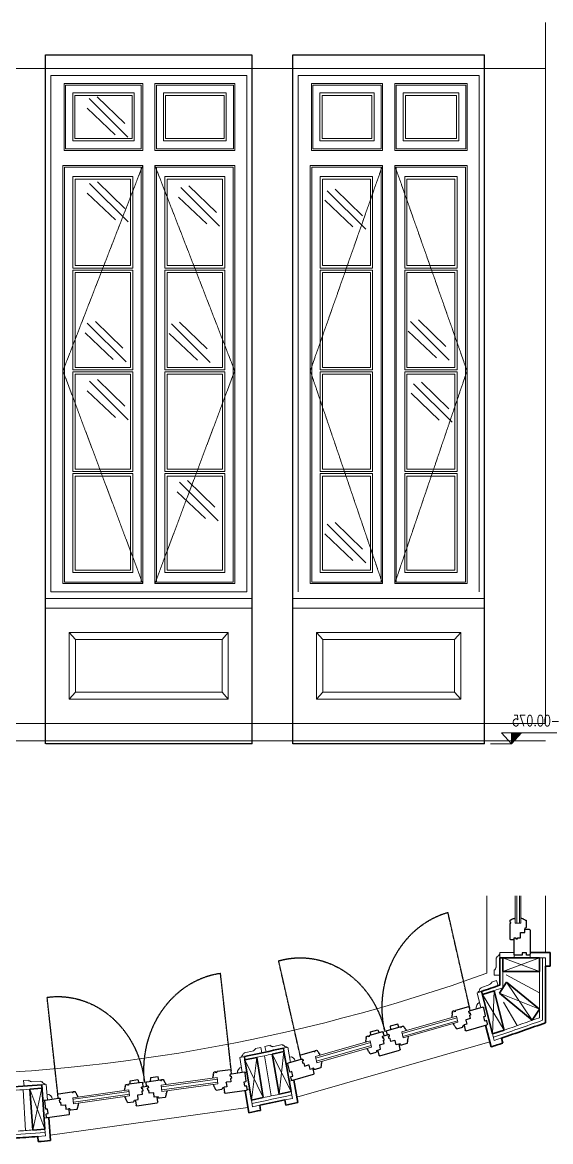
# Model space of a CAD drawing. Header units: inches. Extents: x -6116765 to 6074085, y -988255 to 3489801.
# Drawn here: x -3587463 to -3143482, y 2548839 to 3489801 of the extents above; entities that cross this region are included whole.
import ezdxf

# ---------------------------------------------------------------- set-up
doc = ezdxf.new("R2010")
doc.units = ezdxf.units.IN
doc.linetypes.add('HIDDEN', pattern=[0.375, 0.25, -0.125])
for name, color, linetype, lineweight in [('0_11mm_Line_Weight', 8, 'Continuous', 9), ('0_18mm_Line_Weight', 1, 'Continuous', 18), ('0_20mm_Line_Weight', 3, 'Continuous', 20), ('0_35mm_Line_Weight', 4, 'Continuous', 35), ('Dimensions_Levels', 30, 'Continuous', 18), ('Doors', 3, 'Continuous', 20), ('Insulation', 31, 'Continuous', 9), ('Window_Elevations', 1, 'Continuous', 18), ('Window_Frames', 250, 'Continuous', 25), ('Window_Glass', 1, 'Continuous', 18), ('Window_Pivot_Lines', 91, 'Continuous', 9)]:
    doc.layers.add(name, color=color, linetype=linetype, lineweight=lineweight)
for name, color, linetype in [('Doors_swing', 8, 'Continuous'), ('HATCH', 7, 'Continuous'), ('Structural_Concrete', 250, 'Continuous'), ('Wall', 7, 'Continuous')]:
    doc.layers.add(name, color=color, linetype=linetype)
doc.styles.add('0050_Notes', font='romans.shx', dxfattribs={"width": 0.75, "height": 100})
doc.linetypes.add('BATTING', pattern='A,0.00254,-2.54,[134,ltypeshp.shx,S=2.54,R=0,X=-2.54,Y=0],-5.08,[134,ltypeshp.shx,S=2.54,R=180,X=2.54,Y=0],-2.54', length=10.16254)

# ---------------------------------------------------------------- blocks, each defined once
blk = doc.blocks.new('Door_Arch')
at = {"layer": 'Doors'}
for p, q in [((-64, 20.6), (-86, 20.6)), ((-86, 20.6), (-86, 0)), ((0, 0), (-86, 0)), ((-64, 17.5), (-64, 20.6)), ((-55, 13.5), (-55, 15.1)), ((-15, 13.5), (-55, 13.5)), ((-15, 11.1), (-15, 13.5)), ((0, 0), (0, 3.2))]:
    blk.add_line(p, q, dxfattribs=at)
blk.add_lwpolyline([(-64, 17.5, 0.073464), (-64, 18.3, 0.073464)], format="xyb", dxfattribs=at)
for centre, radius, start, end in [((-62.4, 14.3), 3.54, 33.549, 117.2539), ((-56, 20.3), 5.33, 229.4186, 280.5885), ((-13.3, 5.4), 6.01, 17.2531, 106.7937), ((-1.5, 9.4), 6.44, 200.7728, 283.8585)]:
    blk.add_arc(centre, radius, start, end, dxfattribs=at)
blk = doc.blocks.new('doors_windows_set')
at = {"layer": 'Dimensions_Levels'}
blk.add_hatch(color=256, dxfattribs=at).paths.add_polyline_path([(15551, 12568.3), (15551, 12609.2), (15510, 12609.2)])
at = {"layer": '0_11mm_Line_Weight'}
for p, q in [((15684.3, 13125.9), (15684.3, 15018.2)), ((16429.4, 15018.2), (15684.3, 15018.2)), ((16429.4, 13125.9), (16429.4, 15018.2)), ((16640.2, 13125.9), (16640.2, 15018.2)), ((17446.7, 15018.2), (16640.2, 15018.2)), ((17446.7, 13125.9), (17446.7, 15018.2)), ((16451.4, 13100.5), (15662.4, 13100.5)), ((17468.6, 13100.5), (16618.3, 13100.5)), ((16640.2, 13125.9), (17446.7, 13125.9)), ((16451.4, 13065.6), (15662.4, 13065.6)), ((17468.6, 13065.6), (16618.3, 13065.6)), ((15785.9, 12951.3), (15760.5, 12976.7)), ((15760.5, 12976.7), (15760.5, 12732.2)), ((16353.2, 12976.7), (15760.5, 12976.7)), ((16353.2, 12976.7), (16327.8, 12951.3)), ((16353.2, 12732.2), (16353.2, 12976.7)), ((16741.8, 12951.3), (16716.4, 12976.7)), ((16716.4, 12976.7), (16716.4, 12732.2)), ((17370.5, 12976.7), (16716.4, 12976.7)), ((17370.5, 12976.7), (17345.1, 12951.3)), ((17370.5, 12732.2), (17370.5, 12976.7)), ((16327.8, 12951.3), (15785.9, 12951.3)), ((15785.9, 12951.3), (15785.9, 12757.6)), ((16327.8, 12757.6), (16327.8, 12951.3)), ((17345.1, 12951.3), (16741.8, 12951.3)), ((16741.8, 12951.3), (16741.8, 12757.6)), ((17345.1, 12757.6), (17345.1, 12951.3)), ((15785.9, 12757.6), (15760.5, 12732.2)), ((15785.9, 12757.6), (16327.8, 12757.6)), ((16353.2, 12732.2), (16327.8, 12757.6)), ((16741.8, 12757.6), (16716.4, 12732.2)), ((16741.8, 12757.6), (17345.1, 12757.6)), ((17370.5, 12732.2), (17345.1, 12757.6)), ((15760.5, 12732.2), (16353.2, 12732.2)), ((16716.4, 12732.2), (17370.5, 12732.2)), ((15586.6, 11784.2), (15436.6, 11734.2)), ((15436.6, 11784.2), (15586.6, 11734.2)), ((15571.8, 11694.8), (15466, 11555.1)), ((15601.4, 11654.5), (15436.6, 11595.5)), ((15623.3, 11663.5), (15629.1, 11505.3)), ((15581.2, 11519.5), (15671.2, 11649.3)), ((16536.6, 11431), (16457.9, 11293.7)), ((16507, 11284), (16487.5, 11440.7)), ((16647.8, 11410.4), (16572.4, 11271.6)), ((16621.6, 11262.7), (16598.6, 11419.3)), ((17470.9, 11156.7), (17532.9, 11302.5)), ((17483, 11306.2), (17520.8, 11153))]:
    blk.add_line(p, q, dxfattribs=at)
for points in [[(15733.7, 14743.3), (16031.8, 14743.3), (16031.8, 14989.1), (15733.7, 14989.1)], [(15739.7, 14749.3), (16025.8, 14749.3), (16025.8, 14983.1), (15739.7, 14983.1)], [(16081.9, 14743.3), (16374.4, 14743.3), (16374.4, 14989.1), (16081.9, 14989.1)], [(16087.9, 14749.3), (16368.4, 14749.3), (16368.4, 14983.1), (16087.9, 14983.1)], [(16689.6, 14743.3), (17018.4, 14743.3), (17018.4, 14989.1), (16689.6, 14989.1)], [(16695.6, 14749.3), (17012.4, 14749.3), (17012.4, 14983.1), (16695.6, 14983.1)], [(17068.5, 14743.3), (17391.7, 14743.3), (17391.7, 14989.1), (17068.5, 14989.1)], [(17074.5, 14749.3), (17385.7, 14749.3), (17385.7, 14983.1), (17074.5, 14983.1)], [(15768.7, 14778.3), (15996.8, 14778.3), (15996.8, 14954.1), (15768.7, 14954.1)], [(15777.7, 14787.3), (15987.8, 14787.3), (15987.8, 14945.1), (15777.7, 14945.1)], [(16116.9, 14778.3), (16339.4, 14778.3), (16339.4, 14954.1), (16116.9, 14954.1)], [(16125.9, 14787.3), (16330.4, 14787.3), (16330.4, 14945.1), (16125.9, 14945.1)], [(16724.6, 14778.3), (16983.4, 14778.3), (16983.4, 14954.1), (16724.6, 14954.1)], [(16733.6, 14787.3), (16974.4, 14787.3), (16974.4, 14945.1), (16733.6, 14945.1)], [(17103.5, 14778.3), (17356.7, 14778.3), (17356.7, 14954.1), (17103.5, 14954.1)], [(17112.5, 14787.3), (17347.7, 14787.3), (17347.7, 14945.1), (17112.5, 14945.1)], [(15734.3, 13155.5), (16031.9, 13155.5), (16031.9, 14688.3), (15734.3, 14688.3)], [(16081.9, 13155.5), (16379.4, 13155.5), (16379.4, 14688.3), (16081.9, 14688.3)], [(16690.2, 13155.5), (17018.5, 13155.5), (17018.5, 14688.3), (16690.2, 14688.3)], [(17068.5, 13155.5), (17396.7, 13155.5), (17396.7, 14688.3), (17068.5, 14688.3)], [(15740.3, 13161.5), (16025.9, 13161.5), (16025.9, 14682.3), (15740.3, 14682.3)], [(15775.3, 14312.3), (15990.9, 14312.3), (15990.9, 14647.3), (15775.3, 14647.3)], [(16087.9, 13161.5), (16373.4, 13161.5), (16373.4, 14682.3), (16087.9, 14682.3)], [(16122.9, 14312.3), (16338.4, 14312.3), (16338.4, 14647.3), (16122.9, 14647.3)], [(16696.2, 13161.5), (17012.5, 13161.5), (17012.5, 14682.3), (16696.2, 14682.3)], [(16731.2, 14312.3), (16977.5, 14312.3), (16977.5, 14647.3), (16731.2, 14647.3)], [(17074.5, 13161.5), (17390.7, 13161.5), (17390.7, 14682.3), (17074.5, 14682.3)], [(17109.5, 14312.3), (17355.7, 14312.3), (17355.7, 14647.3), (17109.5, 14647.3)], [(15784.3, 14321.3), (15981.9, 14321.3), (15981.9, 14638.3), (15784.3, 14638.3)], [(16131.9, 14321.3), (16329.4, 14321.3), (16329.4, 14638.3), (16131.9, 14638.3)], [(16740.2, 14321.3), (16968.5, 14321.3), (16968.5, 14638.3), (16740.2, 14638.3)], [(17118.5, 14321.3), (17346.7, 14321.3), (17346.7, 14638.3), (17118.5, 14638.3)], [(15775.3, 13939.2), (15990.9, 13939.2), (15990.9, 14304.9), (15775.3, 14304.9)], [(15784.3, 13948.2), (15981.9, 13948.2), (15981.9, 14295.9), (15784.3, 14295.9)], [(16122.9, 13939.2), (16338.4, 13939.2), (16338.4, 14304.9), (16122.9, 14304.9)], [(16131.9, 13948.2), (16329.4, 13948.2), (16329.4, 14295.9), (16131.9, 14295.9)], [(16731.2, 13939.2), (16977.5, 13939.2), (16977.5, 14304.9), (16731.2, 14304.9)], [(16740.2, 13948.2), (16968.5, 13948.2), (16968.5, 14295.9), (16740.2, 14295.9)], [(17109.5, 13939.2), (17355.7, 13939.2), (17355.7, 14304.9), (17109.5, 14304.9)], [(17118.5, 13948.2), (17346.7, 13948.2), (17346.7, 14295.9), (17118.5, 14295.9)], [(15775.3, 13566.1), (15990.9, 13566.1), (15990.9, 13931.8), (15775.3, 13931.8)], [(15784.3, 13575.1), (15981.9, 13575.1), (15981.9, 13922.8), (15784.3, 13922.8)], [(16122.9, 13566.1), (16338.4, 13566.1), (16338.4, 13931.8), (16122.9, 13931.8)], [(16131.9, 13575.1), (16329.4, 13575.1), (16329.4, 13922.8), (16131.9, 13922.8)], [(16731.2, 13566.1), (16977.5, 13566.1), (16977.5, 13931.8), (16731.2, 13931.8)], [(16740.2, 13575.1), (16968.5, 13575.1), (16968.5, 13922.8), (16740.2, 13922.8)], [(17109.5, 13566.1), (17355.7, 13566.1), (17355.7, 13931.8), (17109.5, 13931.8)], [(17118.5, 13575.1), (17346.7, 13575.1), (17346.7, 13922.8), (17118.5, 13922.8)], [(15775.3, 13196.5), (15990.9, 13196.5), (15990.9, 13558.7), (15775.3, 13558.7)], [(15784.3, 13205.5), (15981.9, 13205.5), (15981.9, 13549.7), (15784.3, 13549.7)], [(16122.9, 13196.5), (16338.4, 13196.5), (16338.4, 13558.7), (16122.9, 13558.7)], [(16131.9, 13205.5), (16329.4, 13205.5), (16329.4, 13549.7), (16131.9, 13549.7)], [(16731.2, 13196.5), (16977.5, 13196.5), (16977.5, 13558.7), (16731.2, 13558.7)], [(16740.2, 13205.5), (16968.5, 13205.5), (16968.5, 13549.7), (16740.2, 13549.7)], [(17109.5, 13196.5), (17355.7, 13196.5), (17355.7, 13558.7), (17109.5, 13558.7)], [(17118.5, 13205.5), (17346.7, 13205.5), (17346.7, 13549.7), (17118.5, 13549.7)]]:
    blk.add_lwpolyline(points, close=True, dxfattribs=at)
at = {"layer": '0_18mm_Line_Weight'}
for p, q in [((15411.6, 11803.2), (15411.6, 12011.1)), ((15652.9, 11727.3), (15652.9, 12011.1)), ((15411.6, 11753.2), (15411.6, 11784.2)), ((15436.6, 11784.2), (15411.6, 11784.2)), ((15424.1, 11784.2), (15424.1, 11555.4)), ((15436.6, 11734.2), (15436.6, 11564.5)), ((15586.6, 11734.2), (15586.6, 11674.6)), ((15592.4, 11490.3), (15622.1, 11481.6)), ((15629.1, 11505.3), (15622.1, 11481.6)), ((15640.5, 11476.6), (16434.5, 11273.8)), ((16457.9, 11293.7), (16453, 11269.1)), ((16483.4, 11263.1), (16453, 11269.1)), ((16586.7, 11243.6), (16617.2, 11238)), ((16621.6, 11262.7), (16617.2, 11238)), ((16636.1, 11235.6), (17450, 11134.1)), ((17470.9, 11156.7), (17468.9, 11131.8)), ((17499.8, 11129.5), (17468.9, 11131.8))]:
    blk.add_line(p, q, dxfattribs=at)
for centre, radius, start, end in [((18066.4, 19302.2), 7950.1, 252.3269, 287.56545), ((17849.8, 19064.8), 7729, 252.97312, 253.25713), ((17849.8, 19064.8), 7891.5, 252.09845, 253.62932), ((17849.8, 19064.8), 7879, 252.1646, 253.2656), ((18059.3, 19301.4), 8016.2, 259.0497, 259.50127), ((18059.3, 19301.4), 8178.7, 258.6909, 259.86007), ((18059.3, 19301.4), 8166.2, 259.04182, 259.50915), ((17916.5, 16798.5), 5509.3, 266.0065, 266.5885), ((17916.5, 16798.5), 5671.8, 265.4835, 267.1115), ((17916.5, 16798.5), 5659.3, 265.99, 266.605)]:
    blk.add_arc(centre, radius, start, end, dxfattribs=at)
at = {"layer": '0_20mm_Line_Weight'}
for p, q in [((15475.1, 11797.2), (15475.1, 11784.2)), ((15599.1, 11803.2), (15541.1, 11803.2)), ((15541.1, 11797.2), (15541.1, 11784.2)), ((15599.1, 11784.2), (15599.1, 11803.2)), ((15674.7, 11661.3), (15692.9, 11655.9)), ((15692.9, 11655.9), (15676.9, 11601)), ((16471.4, 11456.7), (16460.1, 11401)), ((16490, 11453), (16471.4, 11456.7)), ((16650, 11422.7), (16668.7, 11419.3)), ((16668.7, 11419.3), (16658.8, 11363.4)), ((16468.8, 11398.7), (16478.7, 11396.8)), ((16649.8, 11364.5), (16640, 11366.2)), ((16452.5, 11334.8), (16465.7, 11332.1)), ((16641.7, 11298.9), (16628.5, 11301.3)), ((17465.1, 11320.2), (17460.5, 11264)), ((17484, 11318.7), (17465.1, 11320.2)), ((17468.9, 11263), (17479.4, 11262.2)), ((17460.8, 11197.5), (17474.1, 11196.4))]:
    blk.add_line(p, q, dxfattribs=at)
for centre, start, end in [((15676.9, 11601), 345.6753, 73.7019), ((16460.1, 11401), 78.6208, 165.6753), ((16658.8, 11363.4), 352.9375, 79.9301), ((17460.5, 11264), 85.3825, 172.9375)]:
    blk.add_arc(centre, 20, start, end, dxfattribs=at)
at = {"layer": '0_35mm_Line_Weight'}
for p, q in [((15475.1, 11803.2), (15392.6, 11803.2)), ((15392.6, 11803.2), (15392.6, 11753.2)), ((15599.1, 11784.2), (15436.6, 11784.2)), ((15436.6, 11734.2), (15436.6, 11784.2)), ((15586.6, 11734.2), (15586.6, 11784.2)), ((15599.1, 11784.2), (15599.1, 11683.9)), ((15411.6, 11753.2), (15392.6, 11753.2)), ((15411.6, 11753.2), (15411.6, 11546.3)), ((15586.6, 11734.2), (15436.6, 11734.2)), ((15571.8, 11694.8), (15436.6, 11595.5)), ((15601.4, 11654.5), (15571.8, 11694.8)), ((15601.4, 11654.5), (15466, 11555.1)), ((15623.3, 11663.5), (15581.2, 11519.5)), ((15623.3, 11663.5), (15671.2, 11649.3)), ((15674.7, 11661.3), (15629.1, 11505.3)), ((15466, 11555.1), (15436.6, 11595.5)), ((15658.3, 11537.6), (15635, 11457.7)), ((15581.2, 11519.5), (15629.1, 11505.3)), ((15592.3, 11490.1), (15587, 11471.9)), ((16487.5, 11440.7), (16490, 11453)), ((16487.5, 11440.7), (16457.9, 11293.7)), ((16487.5, 11440.7), (16536.6, 11431)), ((16536.6, 11431.1), (16507, 11284)), ((16598.6, 11419.3), (16572.4, 11271.6)), ((16598.6, 11419.3), (16647.8, 11410.4)), ((16647.8, 11410.4), (16621.6, 11262.7)), ((16647.8, 11410.4), (16650, 11422.7)), ((16447.1, 11336.1), (16430.6, 11254.3)), ((16507, 11284), (16457.9, 11293.7)), ((16647.2, 11298.3), (16632.6, 11216)), ((17484, 11318.7), (17470.9, 11156.7)), ((17532.9, 11302.5), (17483, 11306.2)), ((17532.9, 11302.5), (17520.8, 11153)), ((16483.4, 11263.1), (16479.6, 11244.5)), ((16572.4, 11271.6), (16621.6, 11262.7)), ((16586.7, 11243.6), (16583.4, 11224.9)), ((17455.2, 11198.2), (17448.4, 11114.4)), ((17520.8, 11153), (17470.9, 11156.7)), ((17499.8, 11129.4), (17498.3, 11110.5))]:
    blk.add_line(p, q, dxfattribs=at)
for centre, radius, start, end in [((17849.8, 19064.8), 7716.5, 253.04176, 253.62768), ((17849.8, 19064.8), 7904, 252.03248, 253.40472), ((17849.8, 19064.8), 7923, 253.40543, 253.76701), ((18059.3, 19301.4), 8003.7, 258.69244, 259.85854), ((17916.5, 16798.5), 5496.8, 265.4868, 267.1082), ((18059.3, 19301.4), 8210.2, 258.55804, 258.90697), ((18059.3, 19301.4), 8191.2, 258.90764, 259.64334), ((18059.3, 19301.4), 8210.2, 259.644, 259.99293), ((17916.5, 16798.5), 5684.3, 265.7958, 266.7992), ((17916.5, 16798.5), 5703.3, 265.2921, 265.7944)]:
    blk.add_arc(centre, radius, start, end, dxfattribs=at)
at = {"layer": 'Dimensions_Levels'}
for p, q in [((15591.9, 12609.2), (15338.9, 12609.2)), ((15551, 12568.3), (15510, 12609.2)), ((15551, 12568.3), (15591.9, 12609.2)), ((15551, 12568.3), (15551, 12609.2)), ((15637.9, 12568.3), (15551, 12568.3))]:
    blk.add_line(p, q, dxfattribs=at)
at = {"layer": 'Doors_swing', "color": 8, "linetype": 'HIDDEN', "ltscale": 7}
for p, q in [((15724.1, 11602.6), (15813, 11950.8)), ((16420.4, 11424.8), (16509.3, 11773)), ((16704.4, 11371.1), (16748.6, 11727.7)), ((17417.6, 11282.8), (17461.8, 11639.3))]:
    blk.add_line(p, q, dxfattribs=at)
for centre, start, end in [((15724.2, 11602.6), 345.6718, 75.6788), ((16420.4, 11424.9), 75.6718, 165.6788), ((16704.5, 11371.1), 352.9339, 82.941), ((17417.6, 11282.8), 82.9339, 172.941)]:
    blk.add_arc(centre, 359.3, start, end, dxfattribs=at)
at = {"layer": 'HATCH', "color": 8}
for p, q in [((17129.2, 14791.9), (17288.4, 14933.1)), ((17142.5, 14841.5), (17255.5, 14939.4)), ((17181.8, 14800.2), (17297.6, 14898.1)), ((16752.3, 14466.2), (16911.5, 14607.5)), ((16765.6, 14515.9), (16878.5, 14613.8)), ((17128.4, 14481), (17287.6, 14622.3)), ((17141.7, 14530.7), (17254.6, 14628.6)), ((16151.1, 14454.4), (16310.3, 14595.7)), ((16164.5, 14504), (16277.4, 14601.9)), ((16804.9, 14474.5), (16920.7, 14572.4)), ((17181, 14489.3), (17296.8, 14587.2)), ((16203.7, 14462.7), (16319.6, 14560.6)), ((15807.6, 13974.8), (15966.8, 14116.1)), ((15821, 14024.5), (15933.9, 14122.4)), ((16804.1, 14015.6), (16917, 14113.5)), ((17150.6, 14018.5), (17263.5, 14116.4)), ((15860.2, 13983.1), (15976.1, 14081)), ((16790.8, 13966), (16950, 14107.2)), ((16843.4, 13974.2), (16959.2, 14072.1)), ((17137.2, 13968.9), (17296.5, 14110.2)), ((17189.9, 13977.2), (17305.7, 14075.1)), ((15795.8, 13746.9), (15955, 13888.2)), ((15809.1, 13796.5), (15922, 13894.4)), ((17128.4, 13755.8), (17287.6, 13897.1)), ((17141.7, 13805.4), (17254.6, 13903.3)), ((15848.4, 13755.2), (15964.2, 13853.1)), ((17181, 13764.1), (17296.8, 13862)), ((16758.2, 13385.8), (16917.4, 13527)), ((16771.6, 13435.4), (16884.5, 13533.3)), ((16810.8, 13394), (16926.7, 13491.9)), ((16151.1, 13231.8), (16310.3, 13373.1)), ((16164.5, 13281.4), (16277.4, 13379.3)), ((16203.7, 13240.1), (16319.6, 13338))]:
    blk.add_line(p, q, dxfattribs=at)
at = {"layer": 'Insulation', "linetype": 'BATTING', "ltscale": 3}
for p, q in [((15572.8, 11721.9), (15436.6, 11655.6)), ((15528.6, 11535.5), (15584.1, 11621.3)), ((16539.7, 11277.7), (16567.6, 11425.1)), ((17560.8, 11300.6), (17551.1, 11150.9))]:
    blk.add_line(p, q, dxfattribs=at)
at = {"layer": 'Structural_Concrete', "color": 2, "linetype": 'HIDDEN', "ltscale": 10}
for p, q in [((15662.4, 12568.3), (15662.4, 15093.6)), ((16451.4, 15093.6), (15662.4, 15093.6)), ((16451.4, 12568.3), (16451.4, 15093.6)), ((16618.3, 12568.3), (16618.3, 15093.6)), ((17468.6, 15093.6), (16618.3, 15093.6)), ((17468.6, 12568.3), (17468.6, 15093.6)), ((15662.4, 12568.3), (16451.4, 12568.3)), ((16618.3, 12568.3), (17468.6, 12568.3))]:
    blk.add_line(p, q, dxfattribs=at)
at = {"layer": 'Window_Elevations', "color": 2}
for p, q in [((15411.6, 15212.6), (15411.6, 12643.3)), ((20707, 15043.6), (15411.6, 15043.6)), ((15662.4, 12643.3), (15662.4, 15043.6)), ((16451.4, 12643.3), (16451.4, 15043.6)), ((16618.3, 12643.3), (16618.3, 15043.6)), ((17468.6, 12643.3), (17468.6, 15043.6)), ((20707, 12643.3), (15411.6, 12643.3))]:
    blk.add_line(p, q, dxfattribs=at)
at = {"layer": 'Window_Elevations'}
blk.add_line((15411.6, 12579.8), (20707, 12579.8), dxfattribs=at)
at = {"layer": 'Window_Frames'}
for p, q in [((16076.4, 11497.7), (16060.9, 11501.7)), ((17067.3, 11311.8), (17051.4, 11313.8))]:
    blk.add_line(p, q, dxfattribs=at)
for points in [[(15513.1, 11931.2), (15508.1, 11928.6), (15505, 11928.6, -0.180533), (15502.4, 11926.3), (15497.8, 11925.1, 0.244999), (15495.1, 11922.6), (15493.1, 11922.6, 0.414214), (15491.1, 11920.5), (15491.1, 11897, 0.31546), (15493.1, 11894.2), (15497.1, 11892.8), (15497.1, 11887.6)], [(15541.6, 11851.1), (15541.6, 11851.6, 0.548093), (15542.4, 11850.6), (15554.4, 11850.6, 0.414214), (15557.4, 11853.6), (15557.4, 11908.8, 0.339249), (15555.2, 11910.8), (15554.2, 11910.8), (15554.2, 11913.8), (15555.2, 11913.8, 0.330757), (15557.4, 11915.8), (15557.4, 11920.8, 0.325141), (15555.1, 11922.8), (15553.1, 11922.8, 0.244999), (15550.4, 11925.3), (15545.8, 11926.5, -0.180533), (15543.1, 11928.8), (15539.9, 11928.7), (15536.1, 11930.8)], [(15721.5, 11590), (15721.9, 11589.9, -0.548093), (15721.2, 11591), (15724.1, 11602.6, -0.414214), (15727.8, 11604.8), (15781.3, 11591.1, -0.339249), (15782.7, 11588.4), (15782.4, 11587.5), (15785.3, 11586.7), (15785.6, 11587.7, -0.330757), (15788.1, 11589.4), (15792.9, 11588.1, -0.325141), (15794.3, 11585.4), (15793.8, 11583.5, -0.244999), (15795.5, 11580.2), (15795.6, 11575.4, 0.180533), (15797.1, 11572.3), (15796.2, 11569.3), (15797.3, 11565)], [(15792, 11542.6), (15788.3, 11538.4), (15787.5, 11535.5, 0.180533), (15784.6, 11533.5), (15782.3, 11529.3, -0.244999), (15779.2, 11527.3), (15778.7, 11525.4, -0.414214), (15776.2, 11523.9), (15753.4, 11529.7, -0.31546), (15751.2, 11532.4), (15750.8, 11536.6), (15745.8, 11537.9)], [(15976.6, 11495.5), (15978.2, 11488.7), (15977.4, 11485.8, -0.180533), (15979, 11482.6), (15979, 11477.9, 0.244999), (15980.8, 11474.6), (15980.3, 11472.7, 0.414214), (15981.7, 11470.2), (16004.5, 11464.4, 0.31546), (16007.7, 11465.7), (16010.1, 11469.1), (16025.8, 11465.1), (16029.7, 11480.6, -0.414214), (16031, 11481.3), (16048.4, 11476.9), (16051.2, 11487.5, -0.414214), (16052.4, 11488.2), (16055.3, 11487.5), (16057.3, 11495.3), (16054.4, 11496, -0.414214), (16053.6, 11497.2), (16054.7, 11501.2, -0.414214), (16057.1, 11502.6), (16060.9, 11501.7), (16060.9, 11501.7, 0.414214), (16062.2, 11502.4), (16065.1, 11514, 0.414214), (16063, 11517.7), (16009.7, 11531.3, 0.413723), (16007.3, 11529.8), (16007, 11528.9), (16004.1, 11529.6), (16004.3, 11530.6, 0.414214), (16002.9, 11533), (15998.1, 11534.2, 0.414214), (15995.6, 11532.8), (15995.1, 11530.9, 0.244999), (15992, 11528.8), (15989.7, 11524.7, -0.180533), (15986.8, 11522.6), (15986.1, 11519.6), (15984, 11517.3)], [(16147.4, 11451.9), (16142.8, 11446.6), (16142.1, 11443.7, 0.180533), (16139.2, 11441.7), (16136.9, 11437.5, -0.244999), (16133.8, 11435.5), (16133.3, 11433.6, -0.414214), (16130.9, 11432.1), (16108.1, 11437.9, -0.31546), (16105.8, 11440.6), (16105.4, 11444.8), (16089.8, 11448.8), (16093.7, 11464.3, 0.414214), (16093, 11465.5), (16075.5, 11469.9), (16078.2, 11480.6, 0.414214), (16077.5, 11481.8), (16074.6, 11482.6), (16076.6, 11490.3), (16079.5, 11489.6, 0.414214), (16080.7, 11490.3), (16081.7, 11494.3, 0.414214), (16080.3, 11496.7), (16076.4, 11497.7), (16076.4, 11497.7, -0.414214), (16075.7, 11498.9), (16078.7, 11510.5, -0.414214), (16082.3, 11512.7), (16135.6, 11499.1, -0.413723), (16137, 11496.7), (16136.8, 11495.7), (16139.7, 11495), (16139.9, 11495.9, -0.414214), (16142.4, 11497.4), (16147.2, 11496.1, -0.414214), (16148.7, 11493.7), (16148.2, 11491.8, -0.244999), (16149.9, 11488.5), (16150, 11483.7, 0.180533), (16151.5, 11480.6), (16150.7, 11477.6), (16151.5, 11474.6)], [(16100.4, 11446.1, -0.185242), (16100.7, 11442.9), (16096.7, 11427.4, -0.414214), (16093, 11425.2), (16011.6, 11446, -0.397268), (16009.5, 11449.8), (16013.9, 11467.2, -0.414214), (16015.1, 11467.9)], [(16416.7, 11412.5), (16416.3, 11412.6, 0.548093), (16417.4, 11413.2), (16420.4, 11424.8, 0.414214), (16418.2, 11428.5), (16364.7, 11442.1, 0.339249), (16362.2, 11440.4), (16362, 11439.5), (16359.1, 11440.2), (16359.3, 11441.2, 0.330757), (16357.9, 11443.9), (16353.1, 11445.1, 0.325141), (16350.6, 11443.4), (16350.1, 11441.4, 0.244999), (16347, 11439.4), (16344.7, 11435.2, -0.180533), (16341.8, 11433.2), (16341.1, 11430.1), (16338.1, 11426.9)], [(16332, 11404.7), (16333.3, 11399.2), (16332.6, 11396.3, -0.180533), (16334.1, 11393.1), (16334.2, 11388.4, 0.244999), (16336, 11385.1), (16335.5, 11383.2, 0.414214), (16336.9, 11380.7), (16359.7, 11374.9, 0.31546), (16362.9, 11376.2), (16365.3, 11379.7), (16370.3, 11378.5)], [(16703.4, 11358.3), (16703.8, 11358.2, -0.548093), (16703, 11359.2), (16704.4, 11371.1, -0.414214), (16707.8, 11373.7), (16762.6, 11366.9, -0.339249), (16764.3, 11364.4), (16764.2, 11363.4), (16767.2, 11363.1), (16767.3, 11364.1, -0.330757), (16769.6, 11366), (16774.5, 11365.4, -0.325141), (16776.2, 11362.9), (16776, 11360.9, -0.244999), (16778.1, 11357.9), (16778.7, 11353.2, 0.180533), (16780.6, 11350.2), (16780.2, 11347.1), (16781.8, 11343)], [(16968.6, 11297), (16970.9, 11290.5), (16970.6, 11287.5, -0.180533), (16972.5, 11284.6), (16973.1, 11279.9, 0.244999), (16975.3, 11276.8), (16975, 11274.9, 0.414214), (16976.8, 11272.6), (17000.1, 11269.7, 0.31546), (17003.2, 11271.4), (17005.1, 11275.1), (17021.1, 11273.1), (17023.1, 11289, -0.414214), (17024.3, 11289.8), (17042.1, 11287.6), (17043.5, 11298.5, -0.414214), (17044.6, 11299.4), (17047.6, 11299), (17048.6, 11306.9), (17045.6, 11307.3, -0.414214), (17044.8, 11308.4), (17045.3, 11312.5, -0.414214), (17047.5, 11314.2), (17051.4, 11313.8), (17051.4, 11313.8, 0.414214), (17052.6, 11314.6), (17054, 11326.5, 0.414214), (17051.4, 11329.9), (16996.9, 11336.7, 0.413723), (16994.6, 11335), (16994.5, 11334), (16991.5, 11334.3), (16991.7, 11335.3, 0.414214), (16989.9, 11337.6), (16985, 11338.2, 0.414214), (16982.7, 11336.4), (16982.5, 11334.5, 0.244999), (16979.7, 11332.1), (16977.9, 11327.6, -0.180533), (16975.3, 11325.3), (16974.9, 11322.1), (16973.1, 11319.6)], [(17143.5, 11275.2), (17139.6, 11269.5), (17139.2, 11266.5, 0.180533), (17136.7, 11264.1), (17134.9, 11259.7, -0.244999), (17132, 11257.3), (17131.8, 11255.3, -0.414214), (17129.6, 11253.6), (17106.2, 11256.5, -0.31546), (17103.7, 11258.8), (17102.7, 11262.9), (17086.7, 11264.9), (17088.6, 11280.8, 0.414214), (17087.8, 11281.9), (17069.9, 11284.1), (17071.2, 11295.1, 0.414214), (17070.4, 11296.2), (17067.4, 11296.5), (17068.4, 11304.5), (17071.4, 11304.1, 0.414214), (17072.5, 11305), (17073, 11309.1, 0.414214), (17071.2, 11311.3), (17067.3, 11311.8), (17067.3, 11311.8, -0.414214), (17066.4, 11312.9), (17067.9, 11324.8, -0.414214), (17071.3, 11327.4), (17125.8, 11320.6, -0.413723), (17127.6, 11318.4), (17127.4, 11317.4), (17130.4, 11317), (17130.5, 11318, -0.414214), (17132.8, 11319.7), (17137.7, 11319.1, -0.414214), (17139.5, 11316.9), (17139.2, 11314.9, -0.244999), (17141.4, 11311.9), (17142, 11307.2, 0.180533), (17143.9, 11304.2), (17143.5, 11301.1), (17144.7, 11298.2)], [(16779.4, 11320.2), (16776.2, 11315.5), (16775.8, 11312.5, 0.180533), (16773.2, 11310.1), (16771.4, 11305.7, -0.244999), (16768.6, 11303.3), (16768.3, 11301.4, -0.414214), (16766.1, 11299.6), (16742.7, 11302.5, -0.31546), (16740.2, 11304.9), (16739.3, 11309), (16734.1, 11309.7)], [(17415.5, 11270.1), (17415, 11270.1, 0.548093), (17416.1, 11270.8), (17417.6, 11282.8, 0.414214), (17415, 11286.1), (17360.2, 11292.9, 0.339249), (17357.9, 11290.9), (17357.8, 11289.9), (17354.8, 11290.3), (17354.9, 11291.3, 0.330757), (17353.2, 11293.7), (17348.2, 11294.4, 0.325141), (17346, 11292.3), (17345.7, 11290.3, 0.244999), (17342.9, 11287.9), (17341.2, 11283.5, -0.180533), (17338.6, 11281.1), (17338.3, 11278), (17335.7, 11274.4)], [(17097.6, 11263.6, -0.185242), (17098.2, 11260.5), (17096.2, 11244.6, -0.414214), (17092.9, 11242), (17009.5, 11252.4, -0.397268), (17006.9, 11255.8), (17009.1, 11273.7, -0.414214), (17010.2, 11274.5)], [(17332.5, 11251.7), (17334.4, 11246.3), (17334.1, 11243.3, -0.180533), (17336, 11240.4), (17336.7, 11235.7, 0.244999), (17338.9, 11232.7), (17338.6, 11230.7, 0.414214), (17340.4, 11228.5), (17363.7, 11225.6, 0.31546), (17366.8, 11227.2), (17368.7, 11231.1), (17373.8, 11230.4)]]:
    blk.add_lwpolyline(points, format="xyb", dxfattribs=at)
for points in [[(15541.1, 11851.6), (15541.1, 11855.6, 0.414214), (15539.1, 11857.6), (15535.1, 11857.6, 0.414214), (15534.1, 11856.6), (15534.1, 11853.6), (15526.1, 11853.6), (15526.1, 11856.6, 0.414214), (15525.1, 11857.6), (15514.1, 11857.6), (15514.1, 11875.6, 0.414214), (15513.1, 11876.6), (15497.1, 11876.6), (15497.1, 11887.6, 0.414214), (15496.1, 11888.6), (15478.1, 11888.6, 0.414214), (15475.1, 11885.6), (15475.1, 11797.2, 0.414214), (15478.1, 11794.2), (15489.1, 11794.2), (15490.1, 11795.2), (15490.1, 11802.2), (15507.1, 11802.2), (15507.1, 11795.2), (15508.1, 11794.2), (15538.1, 11794.2, 0.414214), (15541.1, 11797.2)], [(15721.8, 11589.5), (15725.7, 11588.5, -0.414214), (15727.1, 11586.1), (15726.1, 11582.2, -0.414214), (15724.9, 11581.5), (15722, 11582.2), (15720, 11574.5), (15722.9, 11573.7, -0.414214), (15723.7, 11572.5), (15720.9, 11561.8), (15738.4, 11557.4, -0.414214), (15739.1, 11556.2), (15735.1, 11540.7), (15745.8, 11537.9, -0.414214), (15746.5, 11536.7), (15742.1, 11519.3, -0.414214), (15738.4, 11517.1), (15652.8, 11539, -0.414214), (15650.6, 11542.6), (15653.3, 11553.3), (15654.6, 11554), (15661.3, 11552.3), (15665.5, 11568.8), (15658.8, 11570.5), (15658, 11571.7), (15665.5, 11600.8, -0.414214), (15669.1, 11603)], [(16416.1, 11412.2), (16412.3, 11413.2, 0.414214), (16409.8, 11411.7), (16408.8, 11407.9, 0.414214), (16409.6, 11406.6), (16412.5, 11405.9), (16410.5, 11398.1), (16407.6, 11398.9, 0.414214), (16406.4, 11398.2), (16403.6, 11387.5), (16386.2, 11392, 0.414214), (16385, 11391.2), (16381, 11375.7), (16370.3, 11378.5, 0.414214), (16369.1, 11377.7), (16364.7, 11360.3, 0.414214), (16366.8, 11356.6), (16452.5, 11334.8, 0.414214), (16456.1, 11336.9), (16458.9, 11347.6), (16458.1, 11348.8), (16451.3, 11350.5), (16455.6, 11367), (16462.3, 11365.3), (16463.6, 11366), (16471, 11395.1, 0.414214), (16468.8, 11398.7)], [(16703.8, 11357.8), (16707.8, 11357.3, -0.414214), (16709.5, 11355.1), (16709, 11351.1, -0.414214), (16707.9, 11350.2), (16704.9, 11350.6), (16703.9, 11342.7), (16706.9, 11342.3, -0.414214), (16707.8, 11341.2), (16706.4, 11330.2), (16724.3, 11328, -0.414214), (16725.2, 11326.9), (16723.2, 11311), (16734.1, 11309.7, -0.414214), (16735, 11308.6), (16732.8, 11290.7, -0.414214), (16729.4, 11288.1), (16641.7, 11298.9, -0.414214), (16639.1, 11302.3), (16640.5, 11313.2), (16641.6, 11314.1), (16648.5, 11313.2), (16650.6, 11330.1), (16643.7, 11331), (16642.8, 11332.1), (16646.5, 11361.9, -0.414214), (16649.8, 11364.5)], [(17415, 11269.7), (17411, 11270.2, 0.414214), (17408.8, 11268.4), (17408.3, 11264.5, 0.414214), (17409.1, 11263.4), (17412.1, 11263), (17411.1, 11255), (17408.2, 11255.4, 0.414214), (17407, 11254.5), (17405.7, 11243.6), (17387.8, 11245.8, 0.414214), (17386.7, 11245), (17384.7, 11229.1), (17373.8, 11230.4, 0.414214), (17372.7, 11229.6), (17370.5, 11211.7, 0.414214), (17373.1, 11208.3), (17460.8, 11197.5, 0.414214), (17464.2, 11200.1), (17465.5, 11211), (17464.6, 11212.1), (17457.7, 11213), (17459.8, 11229.9), (17466.7, 11229), (17467.8, 11229.9), (17471.5, 11259.7, 0.414214), (17468.9, 11263)]]:
    blk.add_lwpolyline(points, format="xyb", close=True, dxfattribs=at)
for points in [[(16014.6, 11530), (16019.5, 11541.5), (16050.5, 11533.5), (16049.3, 11521.1)], [(16130.6, 11500.4), (16131.8, 11512.8), (16100.8, 11520.7), (16096, 11509.2)], [(17001.9, 11336.1), (17005.4, 11348), (17037.1, 11344), (17037.5, 11331.6)], [(17120.8, 11321.2), (17120.4, 11333.7), (17088.6, 11337.6), (17085.2, 11325.7)]]:
    blk.add_lwpolyline(points, dxfattribs=at)
at = {"layer": 'Window_Glass'}
for p, q in [((15513.1, 11910.9), (15513.1, 12011.1)), ((15519.1, 11910.9), (15519.1, 12011.1)), ((15530.1, 12011.1), (15530.1, 11910.9)), ((15536.1, 12011.1), (15536.1, 11910.9)), ((15536.1, 11910.9), (15513.1, 11910.9)), ((15772.3, 11547.7), (15778, 11569.9)), ((15778, 11569.9), (16002.6, 11512.6)), ((15997, 11490.3), (15772.3, 11547.7)), ((15998.4, 11496.1), (15773.8, 11553.5)), ((15776.5, 11564.1), (16001.2, 11506.8)), ((16002.6, 11512.6), (15997, 11490.3)), ((16132.8, 11479.3), (16127.1, 11457.1)), ((16127.1, 11457.1), (16351.7, 11399.7)), ((16128.6, 11462.9), (16353.2, 11405.5)), ((16355.9, 11416.1), (16131.3, 11473.5)), ((16357.4, 11421.9), (16132.8, 11479.3)), ((16351.7, 11399.7), (16357.4, 11421.9)), ((16759.2, 11322.7), (16762, 11345.5)), ((16989.4, 11294.5), (16759.2, 11322.7)), ((16990.1, 11300.4), (16759.9, 11328.6)), ((16761.3, 11339.5), (16991.5, 11311.3)), ((16762, 11345.5), (16992.2, 11317.3)), ((16992.2, 11317.3), (16989.4, 11294.5)), ((17125.6, 11300.6), (17122.7, 11277.8)), ((17123.5, 11283.8), (17353.5, 11254.6)), ((17354.9, 11265.5), (17124.8, 11294.7)), ((17355.6, 11271.4), (17125.6, 11300.6)), ((17122.7, 11277.8), (17352.8, 11248.6)), ((17352.8, 11248.6), (17355.6, 11271.4))]:
    blk.add_line(p, q, dxfattribs=at)
at = {"layer": 'Window_Pivot_Lines', "color": 9, "linetype": 'HIDDEN', "ltscale": 10}
for points in [[(16031.9, 14688.3), (15734.3, 13935.5), (16031.9, 13155.5)], [(16081.9, 14688.3), (16379.4, 13935.5), (16081.9, 13155.5)], [(17018.5, 14688.3), (16690.2, 13935.5), (17018.5, 13155.5)], [(17068.5, 14688.3), (17396.7, 13935.5), (17068.5, 13155.5)]]:
    blk.add_lwpolyline(points, dxfattribs=at)
at = {"xscale": -1}
for p, rotation in [((15599.1, 11797.2), 270), ((16477.2, 11455.5), 348.9339822408954), ((17471, 11319.7), 355.8202433075505)]:
    blk.add_blockref('Door_Arch', p, dxfattribs=dict(at, rotation=rotation))
for p, rotation in [((15687.2, 11657.6), 343.3866534200018), ((16662.8, 11420.4), 349.616991001991)]:
    blk.add_blockref('Door_Arch', p, dxfattribs=dict(rotation=rotation))
at = {"layer": 'Dimensions_Levels', "color": 2, "insert": (15352, 12673.2), "char_height": 40, "width": 326.002, "attachment_point": 1, "style": '0050_Notes'}
blk.add_mtext('-00.075', dxfattribs=at)

msp = doc.modelspace()

# ---------------------------------------------------------------- block references
at = {"layer": 'Wall', "xscale": -204.3088964924482, "yscale": 229.3845259082618, "zscale": 204.3088964924482}
msp.add_blockref('doors_windows_set', (936.069, 266.519), dxfattribs=at)

doc.saveas('drawing.dxf')
